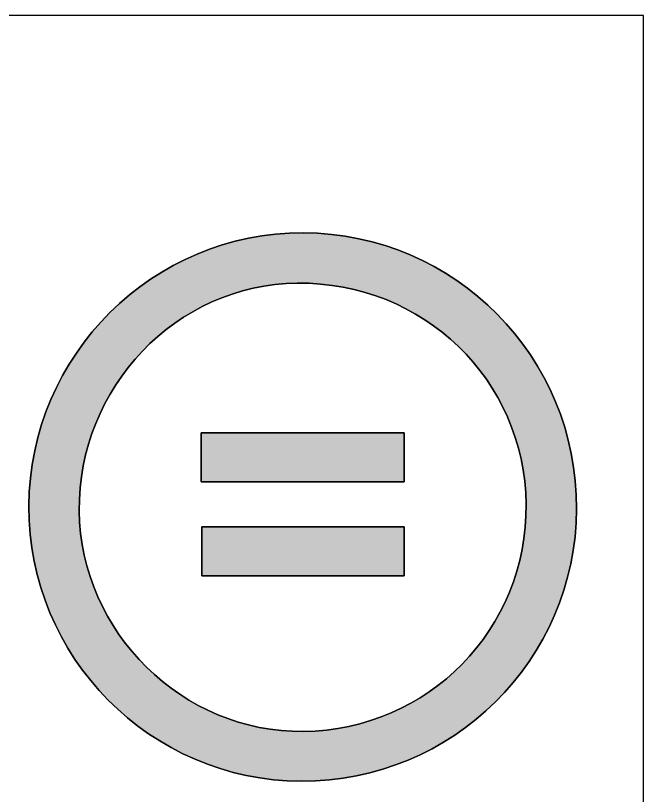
# Model space of a CAD drawing. Extents: x -255 to 680, y -360 to 140.
# Drawn here: x 110.6 to 128.06, y -327.15 to -305.47 of the extents above; entities that cross this region are included whole.
import ezdxf

# ---------------------------------------------------------------- set-up
doc = ezdxf.new("R2010")
doc.units = 0
doc.layers.add('CALQUE_1', color=7, linetype='CONTINUOUS')

# ---------------------------------------------------------------- blocks, each defined once
blk = doc.blocks.new('*U27')
at = {"layer": 'CALQUE_1', "color": 7}
for points in [[(117.08, -313.089), (117.02, -311.678), (117.08, -311.662)], [(117.21, -313.053), (117.08, -311.662), (117.21, -311.643)], [(117.08, -313.089), (117.08, -311.662), (117.21, -313.053)], [(117.38, -313.024), (117.21, -311.643), (117.38, -311.618)], [(117.21, -313.053), (117.21, -311.643), (117.38, -313.024)], [(117.774, -312.957), (117.38, -311.618), (117.774, -311.559)], [(117.38, -313.024), (117.38, -311.618), (117.774, -312.957)], [(117.815, -312.95), (117.774, -311.559), (117.815, -311.553)], [(117.774, -312.957), (117.774, -311.559), (117.815, -312.95)], [(117.834, -312.949), (117.815, -311.553), (117.834, -311.55)], [(117.815, -312.95), (117.815, -311.553), (117.834, -312.949)], [(117.987, -312.94), (117.834, -311.55), (117.987, -311.543)], [(117.834, -312.949), (117.834, -311.55), (117.987, -312.94)], [(118.438, -312.911), (117.987, -311.543), (118.438, -311.522)], [(117.987, -312.94), (117.987, -311.543), (118.438, -312.911)], [(118.55, -312.915), (118.438, -311.522), (118.55, -311.516)], [(118.438, -312.911), (118.438, -311.522), (118.55, -312.915)], [(118.609, -312.917), (118.55, -311.516), (118.609, -311.514)], [(118.55, -312.915), (118.55, -311.516), (118.609, -312.917)], [(118.609, -312.917), (118.609, -311.514), (118.61, -312.917)], [(118.61, -312.917), (118.609, -311.514), (118.61, -311.514)], [(118.61, -312.917), (118.61, -311.514), (119.087, -312.935)], [(119.087, -312.935), (118.61, -311.514), (119.087, -311.54)], [(119.087, -312.935), (119.087, -311.54), (119.252, -312.958)], [(119.252, -312.958), (119.087, -311.54), (119.252, -311.549)], [(119.252, -312.958), (119.252, -311.549), (119.329, -312.969)], [(119.329, -312.969), (119.252, -311.549), (119.329, -311.553)], [(119.329, -312.969), (119.329, -311.553), (119.391, -312.977)], [(119.391, -312.977), (119.329, -311.553), (119.391, -311.556)], [(119.391, -312.977), (119.391, -311.556), (119.716, -313.022)], [(119.716, -313.022), (119.391, -311.556), (119.716, -311.607)], [(119.716, -313.022), (119.716, -311.607), (119.875, -313.06)], [(119.875, -313.06), (119.716, -311.607), (119.875, -311.632)], [(119.875, -313.06), (119.875, -311.632), (120.087, -313.11)], [(120.087, -313.11), (119.875, -311.632), (120.087, -311.666)], [(116.292, -313.345), (116.225, -311.893), (116.292, -311.869)], [(116.352, -313.321), (116.292, -311.869), (116.352, -311.848)], [(116.292, -313.345), (116.292, -311.869), (116.352, -313.321)], [(116.625, -313.215), (116.352, -311.848), (116.625, -311.778)], [(116.352, -313.321), (116.352, -311.848), (116.625, -313.215)], [(116.792, -313.169), (116.625, -311.778), (116.792, -311.736)], [(116.625, -313.215), (116.625, -311.778), (116.792, -313.169)], [(117.02, -313.105), (116.792, -311.736), (117.02, -311.678)], [(116.792, -313.169), (116.792, -311.736), (117.02, -313.105)], [(117.02, -313.105), (117.02, -311.678), (117.08, -313.089)], [(120.087, -313.11), (120.087, -311.666), (120.148, -313.125)], [(120.148, -313.125), (120.087, -311.666), (120.148, -311.675)], [(120.148, -313.125), (120.148, -311.675), (120.323, -313.167)], [(120.323, -313.167), (120.148, -311.675), (120.323, -311.721)], [(120.323, -313.167), (120.323, -311.721), (120.475, -313.22)], [(120.475, -313.22), (120.323, -311.721), (120.475, -311.761)], [(120.475, -313.22), (120.475, -311.761), (120.818, -313.338)], [(120.818, -313.338), (120.475, -311.761), (120.818, -311.85)], [(120.818, -313.338), (120.818, -311.85), (120.879, -313.359)], [(120.879, -313.359), (120.818, -311.85), (120.879, -311.866)], [(120.879, -313.359), (120.879, -311.866), (120.905, -313.368)], [(120.905, -313.368), (120.879, -311.866), (120.905, -311.876)], [(120.905, -313.368), (120.905, -311.876), (121.049, -313.434)], [(121.049, -313.434), (120.905, -311.876), (121.049, -311.93)], [(115.685, -313.627), (115.652, -312.102), (115.685, -312.09)], [(116.065, -313.433), (115.685, -312.09), (116.065, -311.952)], [(115.685, -313.627), (115.685, -312.09), (116.065, -313.433)], [(116.225, -313.371), (116.065, -311.952), (116.225, -311.893)], [(116.065, -313.433), (116.065, -311.952), (116.225, -313.371)], [(116.225, -313.371), (116.225, -311.893), (116.292, -313.345)], [(121.049, -313.434), (121.049, -311.93), (121.459, -313.622)], [(121.459, -313.622), (121.049, -311.93), (121.459, -312.082)], [(121.459, -313.622), (121.459, -312.082), (121.519, -313.657)], [(121.519, -313.657), (121.459, -312.082), (121.519, -312.104)], [(115.532, -313.704), (115.172, -312.331), (115.532, -312.159)], [(115.594, -313.672), (115.532, -312.159), (115.594, -312.129)], [(115.532, -313.704), (115.532, -312.159), (115.594, -313.672)], [(115.652, -313.643), (115.594, -312.129), (115.652, -312.102)], [(115.594, -313.672), (115.594, -312.129), (115.652, -313.643)], [(115.652, -313.643), (115.652, -312.102), (115.685, -313.627)], [(121.519, -313.657), (121.519, -312.104), (121.579, -313.692)], [(121.579, -313.692), (121.519, -312.104), (121.579, -312.126)], [(121.579, -313.692), (121.579, -312.126), (121.594, -313.701)], [(121.594, -313.701), (121.579, -312.126), (121.594, -312.133)], [(121.594, -313.701), (121.594, -312.133), (121.981, -313.926)], [(121.981, -313.926), (121.594, -312.133), (121.981, -312.322)], [(114.93, -314.103), (114.692, -312.598), (114.93, -312.454)], [(114.987, -314.058), (114.93, -312.454), (114.987, -312.42)], [(114.93, -314.103), (114.93, -312.454), (114.987, -314.058)], [(115.03, -314.025), (114.987, -312.42), (115.03, -312.4)], [(114.987, -314.058), (114.987, -312.42), (115.03, -314.025)], [(115.172, -313.934), (115.03, -312.4), (115.172, -312.331)], [(115.03, -314.025), (115.03, -312.4), (115.172, -313.934)], [(115.172, -313.934), (115.172, -312.331), (115.532, -313.704)], [(121.981, -313.926), (121.981, -312.322), (122.107, -314.016)], [(122.107, -314.016), (121.981, -312.322), (122.107, -312.383)], [(122.107, -314.016), (122.107, -312.383), (122.187, -314.073)], [(122.187, -314.073), (122.107, -312.383), (122.187, -312.422)], [(122.187, -314.073), (122.187, -312.422), (122.245, -314.115)], [(122.245, -314.115), (122.187, -312.422), (122.245, -312.45)], [(122.245, -314.115), (122.245, -312.45), (122.469, -314.276)], [(122.469, -314.276), (122.245, -312.45), (122.469, -312.588)], [(114.561, -314.392), (114.358, -312.8), (114.561, -312.678)], [(114.692, -314.289), (114.561, -312.678), (114.692, -312.598)], [(114.561, -314.392), (114.561, -312.678), (114.692, -314.289)], [(114.692, -314.289), (114.692, -312.598), (114.93, -314.103)], [(122.469, -314.276), (122.469, -312.588), (122.584, -314.377)], [(122.584, -314.377), (122.469, -312.588), (122.584, -312.659)], [(122.584, -314.377), (122.584, -312.659), (122.816, -314.581)], [(122.816, -314.581), (122.584, -312.659), (122.816, -312.801)], [(114.248, -314.689), (114.129, -312.971), (114.248, -312.882)], [(114.304, -314.635), (114.248, -312.882), (114.304, -312.84)], [(114.248, -314.689), (114.248, -312.882), (114.304, -314.635)], [(114.358, -314.584), (114.304, -312.84), (114.358, -312.8)], [(114.304, -314.635), (114.304, -312.84), (114.358, -314.584)], [(114.358, -314.584), (114.358, -312.8), (114.561, -314.392)], [(122.816, -314.581), (122.816, -312.801), (122.872, -314.629)], [(122.872, -314.629), (122.816, -312.801), (122.872, -312.836)], [(122.872, -314.629), (122.872, -312.836), (122.92, -314.671)], [(122.92, -314.671), (122.872, -312.836), (122.92, -312.871)], [(122.92, -314.671), (122.92, -312.871), (123.024, -314.782)], [(123.024, -314.782), (122.92, -312.871), (123.024, -312.95)], [(123.024, -314.782), (123.024, -312.95), (123.329, -315.106)], [(123.329, -315.106), (123.024, -312.95), (123.329, -313.181)], [(114.129, -314.802), (113.842, -313.184), (114.129, -312.971)], [(114.129, -314.802), (114.129, -312.971), (114.248, -314.689)], [(123.329, -315.106), (123.329, -313.181), (123.405, -315.204)], [(123.405, -315.204), (123.329, -313.181), (123.405, -313.238)], [(113.72, -315.275), (113.479, -313.501), (113.72, -313.283)], [(113.736, -315.252), (113.72, -313.283), (113.736, -313.268)], [(113.72, -315.275), (113.72, -313.283), (113.736, -315.252)], [(113.771, -315.213), (113.736, -313.268), (113.771, -313.237)], [(113.736, -315.252), (113.736, -313.268), (113.771, -315.213)], [(113.842, -315.131), (113.771, -313.237), (113.842, -313.184)], [(113.771, -315.213), (113.771, -313.237), (113.842, -315.131)], [(113.842, -315.131), (113.842, -313.184), (114.129, -314.802)], [(123.405, -315.204), (123.405, -313.238), (123.422, -315.226)], [(123.422, -315.226), (123.405, -313.238), (123.422, -313.251)], [(123.422, -315.226), (123.422, -313.251), (123.458, -315.272)], [(123.458, -315.272), (123.422, -313.251), (123.458, -313.278)], [(123.458, -315.272), (123.458, -313.278), (123.695, -315.58)], [(123.695, -315.58), (123.458, -313.278), (123.695, -313.496)], [(113.387, -315.738), (113.228, -313.728), (113.387, -313.584)], [(113.479, -315.611), (113.387, -313.584), (113.479, -313.501)], [(113.387, -315.738), (113.387, -313.584), (113.479, -315.611)], [(113.479, -315.611), (113.479, -313.501), (113.72, -315.275)], [(123.695, -315.58), (123.695, -313.496), (123.776, -315.708)], [(123.776, -315.708), (123.695, -313.496), (123.776, -313.57)], [(123.776, -315.708), (123.776, -313.57), (123.948, -315.982)], [(123.948, -315.982), (123.776, -313.57), (123.948, -313.728)], [(113.161, -316.127), (113.084, -313.885), (113.161, -313.801)], [(113.181, -316.092), (113.161, -313.801), (113.181, -313.779)], [(113.161, -316.127), (113.161, -313.801), (113.181, -316.092)], [(113.228, -316.011), (113.181, -313.779), (113.228, -313.728)], [(113.181, -316.092), (113.181, -313.779), (113.228, -316.011)], [(113.228, -316.011), (113.228, -313.728), (113.387, -315.738)], [(123.948, -315.982), (123.948, -313.728), (123.997, -316.06)], [(123.997, -316.06), (123.948, -313.728), (123.997, -313.773)], [(123.997, -316.06), (123.997, -313.773), (124.015, -316.088)], [(124.015, -316.088), (123.997, -313.773), (124.015, -313.793)], [(124.015, -316.088), (124.015, -313.793), (124.082, -316.224)], [(124.082, -316.224), (124.015, -313.793), (124.082, -313.868)], [(113.084, -316.258), (112.892, -314.095), (113.084, -313.885)], [(113.084, -316.258), (113.084, -313.885), (113.161, -316.127)], [(124.082, -316.224), (124.082, -313.868), (124.284, -316.629)], [(124.284, -316.629), (124.082, -313.868), (124.284, -314.092)], [(112.831, -316.808), (112.735, -314.267), (112.831, -314.162)], [(112.892, -316.675), (112.831, -314.162), (112.892, -314.095)], [(112.831, -316.808), (112.831, -314.162), (112.892, -316.675)], [(112.892, -316.675), (112.892, -314.095), (113.084, -316.258)], [(124.284, -316.629), (124.284, -314.092), (124.339, -316.772)], [(124.339, -316.772), (124.284, -314.092), (124.339, -314.152)], [(124.339, -316.772), (124.339, -314.152), (124.442, -317.045)], [(124.442, -317.045), (124.339, -314.152), (124.442, -314.268)], [(112.629, -317.384), (112.514, -314.56), (112.629, -314.407)], [(112.675, -317.253), (112.629, -314.407), (112.675, -314.346)], [(112.629, -317.384), (112.629, -314.407), (112.675, -317.253)], [(112.692, -317.206), (112.675, -314.346), (112.692, -314.324)], [(112.675, -317.253), (112.675, -314.346), (112.692, -317.206)], [(112.735, -317.083), (112.692, -314.324), (112.735, -314.267)], [(112.692, -317.206), (112.692, -314.324), (112.735, -317.083)], [(112.735, -317.083), (112.735, -314.267), (112.831, -316.808)], [(124.442, -317.045), (124.442, -314.268), (124.487, -317.162)], [(124.487, -317.162), (124.442, -314.268), (124.487, -314.317)], [(124.487, -317.162), (124.487, -314.317), (124.501, -317.198)], [(124.501, -317.198), (124.487, -314.317), (124.501, -314.336)], [(124.501, -317.198), (124.501, -314.336), (124.542, -317.351)], [(124.542, -317.351), (124.501, -314.336), (124.542, -314.391)], [(124.542, -317.351), (124.542, -314.391), (124.661, -317.794)], [(124.661, -317.794), (124.542, -314.391), (124.661, -314.553)], [(112.412, -318.497), (112.397, -314.715), (112.412, -314.695)], [(112.484, -317.984), (112.412, -314.695), (112.484, -314.6)], [(112.412, -318.497), (112.412, -314.695), (112.484, -317.984)], [(112.514, -317.86), (112.484, -314.6), (112.514, -314.56)], [(112.484, -317.984), (112.484, -314.6), (112.514, -317.86)], [(112.514, -317.86), (112.514, -314.56), (112.629, -317.384)], [(124.661, -317.794), (124.661, -314.553), (124.689, -317.962)], [(124.689, -317.962), (124.661, -314.553), (124.689, -314.59)], [(124.689, -317.962), (124.689, -314.59), (124.762, -318.413)], [(124.762, -318.413), (124.689, -314.59), (124.762, -314.69)], [(124.762, -318.413), (124.762, -314.69), (124.776, -318.638)], [(124.776, -318.638), (124.762, -314.69), (124.776, -314.708)], [(112.255, -323.367), (111.909, -315.48), (112.255, -314.915)], [(112.294, -323.419), (112.255, -314.915), (112.294, -314.853)], [(112.255, -323.367), (112.255, -314.915), (112.294, -323.419)], [(112.373, -323.525), (112.294, -314.853), (112.373, -314.748)], [(112.294, -323.419), (112.294, -314.853), (112.373, -323.525)], [(112.397, -318.603), (112.373, -314.748), (112.397, -314.715)], [(112.373, -319.24), (112.373, -314.748), (112.397, -318.603)], [(112.397, -318.603), (112.397, -314.715), (112.412, -318.497)], [(124.776, -318.638), (124.776, -314.708), (124.801, -319.051)], [(124.801, -319.051), (124.776, -314.708), (124.801, -314.742)], [(124.801, -323.536), (124.801, -314.742), (124.884, -323.427)], [(124.884, -323.427), (124.801, -314.742), (124.884, -314.854)], [(124.884, -323.427), (124.884, -314.854), (124.923, -323.363)], [(124.923, -323.363), (124.884, -314.854), (124.923, -314.907)], [(124.923, -323.363), (124.923, -314.907), (125.268, -322.803)], [(125.268, -322.803), (124.923, -314.907), (125.268, -315.482)], [(111.876, -322.737), (111.585, -316.145), (111.876, -315.548)], [(111.909, -322.792), (111.876, -315.548), (111.909, -315.48)], [(111.876, -322.737), (111.876, -315.548), (111.909, -322.792)], [(111.909, -322.792), (111.909, -315.48), (112.255, -323.367)], [(125.268, -322.803), (125.268, -315.482), (125.302, -322.732)], [(125.302, -322.732), (125.268, -315.482), (125.302, -315.539)], [(125.302, -322.732), (125.302, -315.539), (125.592, -322.14)], [(125.592, -322.14), (125.302, -315.539), (125.592, -316.148)], [(111.585, -322.128), (111.558, -316.219), (111.585, -316.145)], [(111.585, -322.128), (111.585, -316.145), (111.876, -322.737)], [(125.592, -322.14), (125.592, -316.148), (125.62, -322.064)], [(125.62, -322.064), (125.592, -316.148), (125.62, -316.208)], [(125.62, -322.064), (125.62, -316.208), (125.851, -321.443)], [(125.851, -321.443), (125.62, -316.208), (125.851, -316.85)], [(111.558, -322.07), (111.326, -316.844), (111.558, -316.219)], [(111.558, -322.07), (111.558, -316.219), (111.585, -322.128)], [(111.326, -321.428), (111.305, -316.925), (111.326, -316.844)], [(111.326, -321.428), (111.326, -316.844), (111.558, -322.07)], [(125.851, -321.443), (125.851, -316.85), (125.873, -321.359)], [(125.873, -321.359), (125.851, -316.85), (125.873, -316.911)], [(111.305, -321.37), (111.135, -317.573), (111.305, -316.925)], [(111.305, -321.37), (111.305, -316.925), (111.326, -321.428)], [(125.873, -321.359), (125.873, -316.911), (126.043, -320.715)], [(126.043, -320.715), (125.873, -316.911), (126.043, -317.584)], [(111.12, -320.639), (111.015, -318.328), (111.12, -317.666)], [(111.135, -320.697), (111.12, -317.666), (111.135, -317.573)], [(111.12, -320.639), (111.12, -317.666), (111.135, -320.697)], [(111.135, -320.697), (111.135, -317.573), (111.305, -321.37)], [(126.043, -320.715), (126.043, -317.584), (126.058, -320.62)], [(126.058, -320.62), (126.043, -317.584), (126.058, -317.644)], [(126.058, -320.62), (126.058, -317.644), (126.162, -319.962)], [(126.162, -319.962), (126.058, -317.644), (126.162, -318.351)], [(111.015, -319.935), (111.008, -318.464), (111.015, -318.328)], [(111.015, -319.935), (111.015, -318.328), (111.12, -320.639)], [(126.162, -319.962), (126.162, -318.351), (126.169, -319.823)], [(126.169, -319.823), (126.162, -318.351), (126.169, -318.403)], [(111.008, -319.884), (110.972, -319.106), (111.008, -318.464)], [(111.008, -319.884), (111.008, -318.464), (111.015, -319.935)], [(126.169, -319.823), (126.169, -318.403), (126.205, -319.185)], [(112.373, -323.525), (112.373, -319.24), (112.397, -323.559)], [(112.397, -323.559), (112.373, -319.24), (112.397, -319.63)], [(124.801, -323.536), (124.776, -319.694), (124.801, -319.051)], [(112.397, -323.559), (112.397, -319.63), (112.412, -323.579)], [(112.412, -323.579), (112.397, -319.63), (112.412, -319.865)], [(112.412, -323.579), (112.412, -319.865), (112.484, -323.676)], [(112.484, -323.676), (112.412, -319.865), (112.484, -320.294)], [(124.762, -323.588), (124.689, -320.318), (124.762, -319.792)], [(124.776, -323.569), (124.762, -319.792), (124.776, -319.694)], [(124.762, -323.588), (124.762, -319.792), (124.776, -323.569)], [(124.776, -323.569), (124.776, -319.694), (124.801, -323.536)], [(112.484, -323.676), (112.484, -320.294), (112.514, -323.716)], [(112.514, -323.716), (112.484, -320.294), (112.514, -320.473)], [(124.689, -323.685), (124.661, -320.431), (124.689, -320.318)], [(124.689, -323.685), (124.689, -320.318), (124.762, -323.588)], [(112.514, -323.716), (112.514, -320.473), (112.629, -323.872)], [(112.629, -323.872), (112.514, -320.473), (112.629, -320.895)], [(124.661, -323.721), (124.542, -320.92), (124.661, -320.431)], [(124.661, -323.721), (124.661, -320.431), (124.689, -323.685)], [(112.629, -323.872), (112.629, -320.895), (112.675, -323.933)], [(112.675, -323.933), (112.629, -320.895), (112.675, -321.062)], [(124.542, -323.879), (124.501, -321.037), (124.542, -320.92)], [(124.542, -323.879), (124.542, -320.92), (124.661, -323.721)], [(112.675, -323.933), (112.675, -321.062), (112.692, -323.956)], [(112.692, -323.956), (112.675, -321.062), (112.692, -321.105)], [(112.692, -323.956), (112.692, -321.105), (112.735, -324.003)], [(112.735, -324.003), (112.692, -321.105), (112.735, -321.217)], [(124.487, -323.951), (124.442, -321.203), (124.487, -321.076)], [(124.501, -323.933), (124.487, -321.076), (124.501, -321.037)], [(124.487, -323.951), (124.487, -321.076), (124.501, -323.933)], [(124.501, -323.933), (124.501, -321.037), (124.542, -323.879)], [(112.735, -324.003), (112.735, -321.217), (112.831, -324.11)], [(112.831, -324.11), (112.735, -321.217), (112.831, -321.467)], [(124.442, -324.01), (124.339, -321.497), (124.442, -321.203)], [(124.442, -324.01), (124.442, -321.203), (124.487, -323.951)], [(112.831, -324.11), (112.831, -321.467), (112.892, -324.178)], [(112.892, -324.178), (112.831, -321.467), (112.892, -321.627)], [(112.892, -324.178), (112.892, -321.627), (113.084, -324.392)], [(113.084, -324.392), (112.892, -321.627), (113.084, -322.012)], [(124.284, -324.182), (124.082, -322.047), (124.284, -321.614)], [(124.339, -324.123), (124.284, -321.614), (124.339, -321.497)], [(124.284, -324.182), (124.284, -321.614), (124.339, -324.123)], [(124.339, -324.123), (124.339, -321.497), (124.442, -324.01)], [(113.084, -324.392), (113.084, -322.012), (113.161, -324.477)], [(113.161, -324.477), (113.084, -322.012), (113.161, -322.165)], [(124.082, -324.402), (124.015, -322.161), (124.082, -322.047)], [(124.082, -324.402), (124.082, -322.047), (124.284, -324.182)], [(113.161, -324.477), (113.161, -322.165), (113.181, -324.499)], [(113.181, -324.499), (113.161, -322.165), (113.181, -322.197)], [(113.181, -324.499), (113.181, -322.197), (113.228, -324.542)], [(113.228, -324.542), (113.181, -322.197), (113.228, -322.273)], [(113.228, -324.542), (113.228, -322.273), (113.387, -324.688)], [(113.387, -324.688), (113.228, -322.273), (113.387, -322.527)], [(123.948, -324.548), (123.776, -322.565), (123.948, -322.274)], [(123.997, -324.495), (123.948, -322.274), (123.997, -322.191)], [(123.948, -324.548), (123.948, -322.274), (123.997, -324.495)], [(124.015, -324.476), (123.997, -322.191), (124.015, -322.161)], [(123.997, -324.495), (123.997, -322.191), (124.015, -324.476)], [(124.015, -324.476), (124.015, -322.161), (124.082, -324.402)], [(113.387, -324.688), (113.387, -322.527), (113.479, -324.772)], [(113.479, -324.772), (113.387, -322.527), (113.479, -322.673)], [(113.479, -324.772), (113.479, -322.673), (113.72, -324.994)], [(113.72, -324.994), (113.479, -322.673), (113.72, -322.988)], [(123.695, -324.775), (123.458, -323.001), (123.695, -322.675)], [(123.776, -324.703), (123.695, -322.675), (123.776, -322.565)], [(123.695, -324.775), (123.695, -322.675), (123.776, -324.703)], [(123.776, -324.703), (123.776, -322.565), (123.948, -324.548)], [(113.72, -324.994), (113.72, -322.988), (113.736, -325.006)], [(113.736, -325.006), (113.72, -322.988), (113.736, -323.009)], [(113.736, -325.006), (113.736, -323.009), (113.771, -325.032)], [(113.771, -325.032), (113.736, -323.009), (113.771, -323.054)], [(113.771, -325.032), (113.771, -323.054), (113.842, -325.086)], [(113.842, -325.086), (113.771, -323.054), (113.842, -323.147)], [(113.842, -325.086), (113.842, -323.147), (114.129, -325.302)], [(114.129, -325.302), (113.842, -323.147), (114.129, -323.457)], [(123.405, -325.036), (123.329, -323.154), (123.405, -323.069)], [(123.422, -325.021), (123.405, -323.069), (123.422, -323.05)], [(123.405, -325.036), (123.405, -323.069), (123.422, -325.021)], [(123.458, -324.989), (123.422, -323.05), (123.458, -323.001)], [(123.422, -325.021), (123.422, -323.05), (123.458, -324.989)], [(123.458, -324.989), (123.458, -323.001), (123.695, -324.775)], [(123.329, -325.092), (123.024, -323.497), (123.329, -323.154)], [(123.329, -325.092), (123.329, -323.154), (123.405, -325.036)], [(114.129, -325.302), (114.129, -323.457), (114.248, -325.392)], [(114.248, -325.392), (114.129, -323.457), (114.248, -323.585)], [(123.024, -325.318), (122.92, -323.594), (123.024, -323.497)], [(123.024, -325.318), (123.024, -323.497), (123.329, -325.092)], [(114.248, -325.392), (114.248, -323.585), (114.304, -325.435)], [(114.304, -325.435), (114.248, -323.585), (114.304, -323.636)], [(114.304, -325.435), (114.304, -323.636), (114.358, -325.468)], [(114.358, -325.468), (114.304, -323.636), (114.358, -323.684)], [(114.358, -325.468), (114.358, -323.684), (114.561, -325.593)], [(114.561, -325.593), (114.358, -323.684), (114.561, -323.866)], [(122.816, -325.471), (122.584, -323.904), (122.816, -323.689)], [(122.872, -325.43), (122.816, -323.689), (122.872, -323.638)], [(122.816, -325.471), (122.816, -323.689), (122.872, -325.43)], [(122.92, -325.395), (122.872, -323.638), (122.92, -323.594)], [(122.872, -325.43), (122.872, -323.638), (122.92, -325.395)], [(122.92, -325.395), (122.92, -323.594), (123.024, -325.318)], [(114.561, -325.593), (114.561, -323.866), (114.692, -325.674)], [(114.692, -325.674), (114.561, -323.866), (114.692, -323.983)], [(114.692, -325.674), (114.692, -323.983), (114.93, -325.82)], [(114.93, -325.82), (114.692, -323.983), (114.93, -324.159)], [(122.469, -325.68), (122.245, -324.163), (122.469, -323.992)], [(122.584, -325.611), (122.469, -323.992), (122.584, -323.904)], [(122.469, -325.68), (122.469, -323.992), (122.584, -325.611)], [(122.584, -325.611), (122.584, -323.904), (122.816, -325.471)], [(114.93, -325.82), (114.93, -324.159), (114.987, -325.847)], [(114.987, -325.847), (114.93, -324.159), (114.987, -324.201)], [(114.987, -325.847), (114.987, -324.201), (115.03, -325.868)], [(115.03, -325.868), (114.987, -324.201), (115.03, -324.233)], [(115.03, -325.868), (115.03, -324.233), (115.172, -325.938)], [(115.172, -325.938), (115.03, -324.233), (115.172, -324.338)], [(122.187, -325.849), (122.107, -324.268), (122.187, -324.208)], [(122.245, -325.814), (122.187, -324.208), (122.245, -324.163)], [(122.187, -325.849), (122.187, -324.208), (122.245, -325.814)], [(122.245, -325.814), (122.245, -324.163), (122.469, -325.68)], [(115.172, -325.938), (115.172, -324.338), (115.532, -326.113)], [(115.532, -326.113), (115.172, -324.338), (115.532, -324.554)], [(121.981, -325.947), (121.594, -324.586), (121.981, -324.346)], [(122.107, -325.887), (121.981, -324.346), (122.107, -324.268)], [(121.981, -325.947), (121.981, -324.346), (122.107, -325.887)], [(122.107, -325.887), (122.107, -324.268), (122.187, -325.849)], [(115.532, -326.113), (115.532, -324.554), (115.594, -326.144)], [(115.594, -326.144), (115.532, -324.554), (115.594, -324.592)], [(115.594, -326.144), (115.594, -324.592), (115.652, -326.165)], [(115.652, -326.165), (115.594, -324.592), (115.652, -324.627)], [(115.652, -326.165), (115.652, -324.627), (115.685, -326.177)], [(115.685, -326.177), (115.652, -324.627), (115.685, -324.646)], [(115.685, -326.177), (115.685, -324.646), (116.065, -326.319)], [(116.065, -326.319), (115.685, -324.646), (116.065, -324.828)], [(121.459, -326.189), (121.049, -324.854), (121.459, -324.652)], [(121.519, -326.167), (121.459, -324.652), (121.519, -324.623)], [(121.459, -326.189), (121.459, -324.652), (121.519, -326.167)], [(121.579, -326.138), (121.519, -324.623), (121.579, -324.593)], [(121.519, -326.167), (121.519, -324.623), (121.579, -326.138)], [(121.594, -326.131), (121.579, -324.593), (121.594, -324.586)], [(121.579, -326.138), (121.579, -324.593), (121.594, -326.131)], [(121.594, -326.131), (121.594, -324.586), (121.981, -325.947)], [(116.065, -326.319), (116.065, -324.828), (116.225, -326.378)], [(116.225, -326.378), (116.065, -324.828), (116.225, -324.904)], [(121.049, -326.336), (120.905, -324.908), (121.049, -324.854)], [(121.049, -326.336), (121.049, -324.854), (121.459, -326.189)], [(116.225, -326.378), (116.225, -324.904), (116.292, -326.403)], [(116.292, -326.403), (116.225, -324.904), (116.292, -324.928)], [(116.292, -326.403), (116.292, -324.928), (116.352, -326.419)], [(116.352, -326.419), (116.292, -324.928), (116.352, -324.95)], [(116.352, -326.419), (116.352, -324.95), (116.625, -326.49)], [(116.625, -326.49), (116.352, -324.95), (116.625, -325.049)], [(116.625, -326.49), (116.625, -325.049), (116.792, -326.534)], [(116.792, -326.534), (116.625, -325.049), (116.792, -325.109)], [(120.475, -326.506), (120.323, -325.11), (120.475, -325.07)], [(120.818, -326.42), (120.475, -325.07), (120.818, -324.941)], [(120.475, -326.506), (120.475, -325.07), (120.818, -326.42)], [(120.879, -326.398), (120.818, -324.941), (120.879, -324.918)], [(120.818, -326.42), (120.818, -324.941), (120.879, -326.398)], [(120.905, -326.388), (120.879, -324.918), (120.905, -324.908)], [(120.879, -326.398), (120.879, -324.918), (120.905, -326.388)], [(120.905, -326.388), (120.905, -324.908), (121.049, -326.336)], [(116.792, -326.534), (116.792, -325.109), (117.02, -326.594)], [(117.02, -326.594), (116.792, -325.109), (117.02, -325.166)], [(117.02, -326.594), (117.02, -325.166), (117.08, -326.603)], [(117.08, -326.603), (117.02, -325.166), (117.08, -325.182)], [(117.08, -326.603), (117.08, -325.182), (117.21, -326.623)], [(117.21, -326.623), (117.08, -325.182), (117.21, -325.214)], [(117.21, -326.623), (117.21, -325.214), (117.38, -326.65)], [(117.38, -326.65), (117.21, -325.214), (117.38, -325.257)], [(117.38, -326.65), (117.38, -325.257), (117.774, -326.712)], [(117.774, -326.712), (117.38, -325.257), (117.774, -325.315)], [(117.774, -326.712), (117.774, -325.315), (117.815, -326.714)], [(117.815, -326.714), (117.774, -325.315), (117.815, -325.321)], [(119.329, -326.717), (119.252, -325.331), (119.329, -325.318)], [(119.391, -326.708), (119.329, -325.318), (119.391, -325.308)], [(119.329, -326.717), (119.329, -325.318), (119.391, -326.708)], [(119.716, -326.66), (119.391, -325.308), (119.716, -325.256)], [(119.391, -326.708), (119.391, -325.308), (119.716, -326.66)], [(119.875, -326.636), (119.716, -325.256), (119.875, -325.23)], [(119.716, -326.66), (119.716, -325.256), (119.875, -326.636)], [(120.087, -326.605), (119.875, -325.23), (120.087, -325.173)], [(119.875, -326.636), (119.875, -325.23), (120.087, -326.605)], [(120.148, -326.589), (120.087, -325.173), (120.148, -325.157)], [(120.087, -326.605), (120.087, -325.173), (120.148, -326.589)], [(120.323, -326.545), (120.148, -325.157), (120.323, -325.11)], [(120.148, -326.589), (120.148, -325.157), (120.323, -326.545)], [(120.323, -326.545), (120.323, -325.11), (120.475, -326.506)], [(117.815, -326.714), (117.815, -325.321), (117.834, -326.715)], [(117.834, -326.715), (117.815, -325.321), (117.834, -325.323)], [(117.834, -326.715), (117.834, -325.323), (117.987, -326.723)], [(117.987, -326.723), (117.834, -325.323), (117.987, -325.346)], [(117.987, -326.723), (117.987, -325.346), (118.438, -326.748)], [(118.438, -326.748), (117.987, -325.346), (118.438, -325.364)], [(118.438, -326.748), (118.438, -325.364), (118.55, -326.754)], [(118.55, -326.754), (118.438, -325.364), (118.55, -325.368)], [(118.55, -326.754), (118.55, -325.368), (118.609, -326.751)], [(118.609, -326.751), (118.55, -325.368), (118.609, -325.371)], [(118.609, -326.751), (118.609, -325.371), (118.61, -326.751)], [(118.61, -326.751), (118.609, -325.371), (118.61, -325.371)], [(119.087, -326.729), (118.61, -325.371), (119.087, -325.341)], [(118.61, -326.751), (118.61, -325.371), (119.087, -326.729)], [(119.252, -326.721), (119.087, -325.341), (119.252, -325.331)], [(119.087, -326.729), (119.087, -325.341), (119.252, -326.721)], [(119.252, -326.721), (119.252, -325.331), (119.329, -326.717)]]:
    blk.add_solid(points, dxfattribs=at)
blk = doc.blocks.new('*U34')
at = {"layer": 'CALQUE_1', "color": 7}
for points in [[(115.779, -321.047), (115.779, -319.685), (121.412, -321.047)], [(121.412, -321.047), (115.779, -319.685), (121.412, -319.685)]]:
    blk.add_solid(points, dxfattribs=at)
blk = doc.blocks.new('*U35')
at = {"layer": 'CALQUE_1', "color": 7}
for points in [[(115.761, -318.434), (115.761, -317.075), (121.412, -318.434)], [(121.412, -318.434), (115.761, -317.075), (121.412, -317.075)]]:
    blk.add_solid(points, dxfattribs=at)
blk = doc.blocks.new('BLOCK_9')
at = {"layer": 'CALQUE_1'}
for points, knots in [([(128.063, -328.741), (127.915, -328.735), (127.767, -328.723), (127.619, -328.723), (109.955, -328.722), (92.291, -328.723), (74.627, -328.715), (74.323, -328.715), (74.142, -328.8), (73.959, -329.051), (71.296, -332.703), (67.689, -334.455), (63.189, -334.126), (59.482, -333.854), (56.545, -332.082), (54.382, -329.054), (54.213, -328.818), (54.051, -328.701), (53.753, -328.715), (53.147, -328.744), (52.54, -328.735), (51.933, -328.741), (51.933, -320.986), (51.933, -313.232), (51.933, -305.474), (77.31, -305.474), (102.687, -305.474), (128.063, -305.474), (128.063, -313.232), (128.063, -320.986), (128.063, -328.741)], [0, 0, 0, 0, 1, 1, 1, 2, 2, 2, 3, 3, 3, 4, 4, 4, 5, 5, 5, 6, 6, 6, 7, 7, 7, 8, 8, 8, 9, 9, 9, 10, 10, 10, 10]), ([(118.61, -311.514), (114.422, -311.496), (110.993, -314.904), (110.972, -319.106), (110.952, -323.304), (114.357, -326.741), (118.55, -326.754), (122.76, -326.767), (126.184, -323.381), (126.205, -319.185), (126.226, -314.964), (122.828, -311.531), (118.61, -311.514)], [0, 0, 0, 0, 1, 1, 1, 2, 2, 2, 3, 3, 3, 4, 4, 4, 4]), ([(118.61, -311.514), (122.828, -311.531), (126.226, -314.964), (126.205, -319.185), (126.184, -323.381), (122.76, -326.767), (118.55, -326.754), (114.357, -326.741), (110.952, -323.304), (110.972, -319.106), (110.993, -314.904), (114.422, -311.496), (118.61, -311.514)], [0, 0, 0, 0, 1, 1, 1, 2, 2, 2, 3, 3, 3, 4, 4, 4, 4]), ([(118.609, -325.371), (122.088, -325.329), (124.838, -322.523), (124.801, -319.051), (124.765, -315.597), (121.941, -312.872), (118.438, -312.911), (115.073, -312.949), (112.333, -315.807), (112.373, -319.24), (112.411, -322.613), (115.256, -325.411), (118.609, -325.371)], [0, 0, 0, 0, 1, 1, 1, 2, 2, 2, 3, 3, 3, 4, 4, 4, 4]), ([(118.609, -325.371), (115.256, -325.411), (112.411, -322.613), (112.373, -319.24), (112.333, -315.807), (115.073, -312.949), (118.438, -312.911), (121.941, -312.872), (124.765, -315.597), (124.801, -319.051), (124.838, -322.523), (122.088, -325.329), (118.609, -325.371)], [0, 0, 0, 0, 1, 1, 1, 2, 2, 2, 3, 3, 3, 4, 4, 4, 4]), ([(115.761, -318.434), (117.664, -318.434), (119.527, -318.434), (121.412, -318.434), (121.412, -317.971), (121.412, -317.533), (121.412, -317.075), (119.52, -317.075), (117.649, -317.075), (115.761, -317.075), (115.761, -317.535), (115.761, -317.964), (115.761, -318.434)], [0, 0, 0, 0, 1, 1, 1, 2, 2, 2, 3, 3, 3, 4, 4, 4, 4]), ([(115.761, -318.434), (115.761, -317.964), (115.761, -317.535), (115.761, -317.075), (117.649, -317.075), (119.52, -317.075), (121.412, -317.075), (121.412, -317.533), (121.412, -317.971), (121.412, -318.434), (119.527, -318.434), (117.664, -318.434), (115.761, -318.434)], [0, 0, 0, 0, 1, 1, 1, 2, 2, 2, 3, 3, 3, 4, 4, 4, 4]), ([(121.412, -319.685), (119.52, -319.685), (117.649, -319.685), (115.779, -319.685), (115.779, -320.161), (115.779, -320.608), (115.779, -321.047), (117.677, -321.047), (119.538, -321.047), (121.412, -321.047), (121.412, -320.581), (121.412, -320.141), (121.412, -319.685)], [0, 0, 0, 0, 1, 1, 1, 2, 2, 2, 3, 3, 3, 4, 4, 4, 4]), ([(121.412, -319.685), (121.412, -320.141), (121.412, -320.581), (121.412, -321.047), (119.538, -321.047), (117.677, -321.047), (115.779, -321.047), (115.779, -320.608), (115.779, -320.161), (115.779, -319.685), (117.649, -319.685), (119.52, -319.685), (121.412, -319.685)], [0, 0, 0, 0, 1, 1, 1, 2, 2, 2, 3, 3, 3, 4, 4, 4, 4])]:
    blk.add_open_spline(points, degree=3, knots=knots, dxfattribs=at)
at = {"layer": 'CALQUE_1', "color": 7}
for name in ['*U27', '*U35', '*U34']:
    blk.add_blockref(name, (0, 0), dxfattribs=at)
blk = doc.blocks.new('BLOCK_8')
at = {"layer": 'CALQUE_1'}
blk.add_blockref('BLOCK_9', (0, 0), dxfattribs=at)
blk = doc.blocks.new('BLOCK_7')
at = {"layer": 'CALQUE_1'}
blk.add_blockref('BLOCK_8', (0, 0), dxfattribs=at)

msp = doc.modelspace()

# ---------------------------------------------------------------- block references
at = {"layer": 'CALQUE_1'}
msp.add_blockref('BLOCK_7', (0, 0), dxfattribs=at)

doc.saveas('drawing.dxf')
